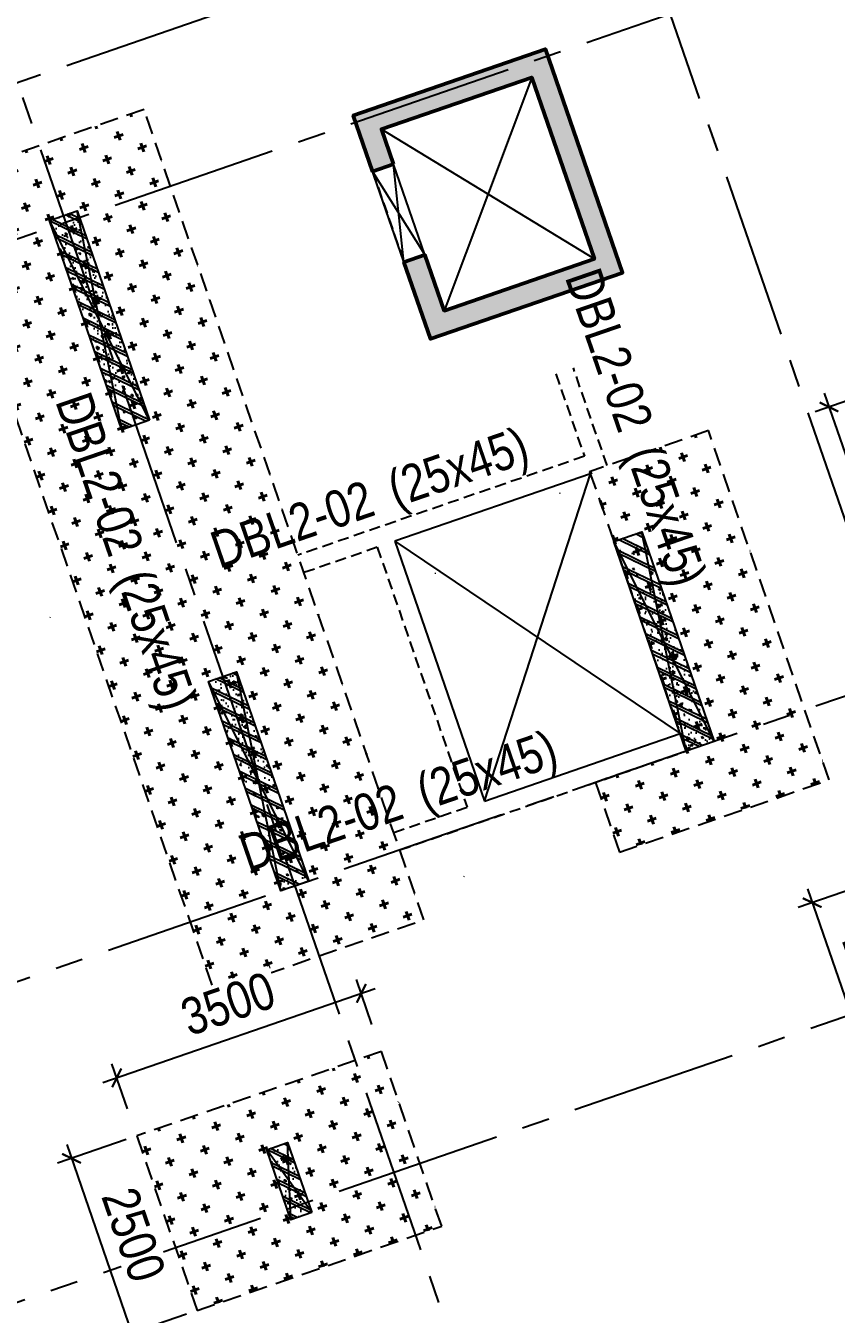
# Model space of a CAD drawing. Header units: millimetres. Extents: x -1534340 to 1713810, y -1348191 to 1114081.
# Drawn here: x 880287 to 891251, y -320323 to -302887 of the extents above; entities that cross this region are included whole.
import ezdxf
from ezdxf.enums import TextEntityAlignment as Align
from ezdxf.xclip import XClip

# ---------------------------------------------------------------- set-up
doc = ezdxf.new("R2010")
doc.units = ezdxf.units.MM
doc.header["$LTSCALE"] = 100
doc.header["$XCLIPFRAME"] = 0
doc.header["$PDMODE"] = 32
doc.header["$PDSIZE"] = 2.5
for name, pattern in [('CENTER2', [1.125, 0.75, -0.125, 0.125, -0.125]), ('DASHED', [4.5, 3, -1.5]), ('HIDDEN', [0.375, 0.25, -0.125]), ('Xref_ST_MBDV Cot vach 30.7.2022$0$DASHDOT', [1, 0.5, -0.25, 0, -0.25])]:
    doc.linetypes.add(name, pattern=pattern)
for name, color, linetype, lineweight in [('0-Hatch', 250, 'Continuous', 40), ('ccu12-Tencaukien', 9, 'Continuous', 15), ('KT-Net cot vach', 6, 'Continuous', 50)]:
    doc.layers.add(name, color=color, linetype=linetype, lineweight=lineweight)
for name, color, linetype in [('0-khuat', 3, 'HIDDEN'), ('ccu11-Khuat', 9, 'DASHED'), ('ccu11-Manh', 8, 'Continuous'), ('ccu11-Thay', 7, 'Continuous'), ('ccu12-Manh', 8, 'Continuous'), ('ccu12-Text', 31, 'Continuous'), ('ccu12-Thay', 7, 'Continuous'), ('ccu12-Truc', 13, 'CENTER2'), ('KC2-DIM', 251, 'Continuous'), ('Xref.Asix of Basement B2$0$AUDIT_I_220805193045-5', 6, 'Continuous'), ('Xref.Asix of Basement B2$0$Xref.Asix of Basement$0$KT-Net cot vach', 6, 'Continuous'), ('Xref_ST_MBDV Cot vach 30.7.2022$0$Xref_ST_MBDV Cot vach 30.7.2022|Xref_ST_MBDV Cot vach 30.7.2022|Xref_ST_MBDV Cot vach 30.7.2022|Xref_ST_MBDV Cot vach 30.7.2022|A-WALL-PATT', 251, 'Continuous'), ('Xref_ST_MBDV Cot vach 30.7.2022$0$Xref_ST_MBDV Cot vach 30.7.2022|Xref_ST_MBDV Cot vach 30.7.2022|Xref_ST_MBDV Cot vach 30.7.2022|Xref_ST_MBDV Cot vach 30.7.2022|Site_plot line', 1, 'Xref_ST_MBDV Cot vach 30.7.2022$0$DASHDOT'), ('Xref_ST_MBDV Cot vach 30.7.2022|Xref_ST_MBDV Cot vach 30.7.2022|Xref_ST_MBDV Cot vach 30.7.2022|Xref_ST_MBDV Cot vach 30.7.2022|KC-Betong', 6, 'Continuous')]:
    doc.layers.add(name, color=color, linetype=linetype)
doc.styles.add('Arial Narrow', font='ARIALN.TTF')
doc.dimstyles.new('ccu12-200', dxfattribs={"dimscale": 200, "dimtxt": 2.5, "dimasz": 1, "dimexe": 1, "dimexo": 2, "dimgap": 1, "dimtad": 1, "dimdec": 0, "dimrnd": 5, "dimdsep": 46, "dimtxsty": 'Arial Narrow', "dimblk": 'ARCHTICK', "dimcen": -1, "dimdle": 1, "dimclrd": 256, "dimclre": 256, "dimclrt": 3, "dimadec": 0, "dimazin": 2, "dimtfac": 0.1, "dimtdec": 0, "dimtmove": 0, "dimatfit": 1, "dimldrblk": 'ARCHTICK', "dimfxl": 1, "dimtvp": 0.833333, "dimtolj": 1, "dimtzin": 12, "dimarcsym": 0})
pattern_1 = [(50, (-550, 3050), (286.904, -25.101), [30, -330]), (355, (-550, 3050), (-55.5, 300.877), [24, -264]), (100.451, (-526.1, 3047.9), (231.404, 275.776), [25.496, -280.457]), (46.184, (-550, 3130), (426.896, -66.208), [45, -495]), (96.636, (-514.43, 3124.5), (373.865, 389.647), [38.244, -420.685]), (351.184, (-550, 3130), (373.865, 389.65), [36, -396]), (21, (-510, 3110), (238.763, -161.048), [30, -330]), (326, (-510, 3110), (97.326, 290.06), [24, -264]), (71.451, (-490.1, 3096.58), (336.09, 129.012), [25.496, -280.457]), (37.5, (-550, 3050), (4.864, 133.1575), [0, -260.8, 0, -268, 0, -265]), (7.5, (-550, 3050), (105.228, 157.7647), [0, -152.8, 0, -254.8, 0, -101]), (327.5, (-639.2, 3050), (213.529, -9.022), [0, -100, 0, -312, 0, -414]), (317.5, (-679.2, 3050), (233.274, 40.042), [0, -130, 0, -207.2, 0, -294]), (45, (-550, 3050), (-120.208, 120.208), []), (45, (-550, 3099), (-120.208, 120.208), [])]

# ---------------------------------------------------------------- blocks, each defined once
blk = doc.blocks.new('Xref_ST_MBDV Cot vach 30.7.2022$0$Tuong Vay01-flat-1')
at = {"layer": 'Xref_ST_MBDV Cot vach 30.7.2022$0$Xref_ST_MBDV Cot vach 30.7.2022|Xref_ST_MBDV Cot vach 30.7.2022|Xref_ST_MBDV Cot vach 30.7.2022|Xref_ST_MBDV Cot vach 30.7.2022|A-WALL-PATT'}
h = blk.add_hatch(dxfattribs=at)
h.set_pattern_fill('ACET-2D-VATLIEU04', color=256, scale=50, pattern_type=2)
h.set_pattern_definition([(50, (-11139561.84, -1407213.45), (-225.902474, 189.5546825), [37.5, -412.5]), (355, (-11139561.84, -1407213.45), (32.127212, 367.215716), [30, -330]), (100.4514, (-11139531.95, -1407216.06), (-341.231527, -62.944187), [31.870095, -350.571056]), (46.1842, (-11139561.84, -1407113.45), (-319.180497, 306.252097), [56.25, -618.75]), (96.6356, (-11139517.37, -1407120.34), (-516.995922, -60.144022), [47.805144, -525.8565]), (351.1842, (-11139561.84, -1407113.45), (84.740774, 546.39543), [45, -495]), (21, (-11139511.84, -1407138.45), (-105.680822, 275.3079534), [37.5, -412.5]), (326, (-11139511.84, -1407138.45), (206.128805, 305.59852), [30, -330]), (71.4514, (-11139486.97, -1407155.22), (-328.963765, 110.380101), [31.870095, -350.571056]), (37.5, (-11139561.84, -1407213.45), (-78.1345294, 101.8269012), [0, -326, 0, -335, 0, -331.25]), (7.5, (-11139561.84, -1407213.45), (-23.2793464, 176.824191), [0, -191, 0, -318.5, 0, -126.25]), (327.5, (-11139673.34, -1407213.45), (71.9444175, 112.9301145), [0, -125, 0, -390, 0, -517.5000003]), (317.5, (-11139723.34, -1407213.45), (158.0205496, 172.449169), [0, -162.5, 0, -259, 0, -367.5]), (45, (-11139561.84, -1407213.45), (-150.260191, 150.260191), []), (45, (-11139561.84, -1407152.2), (-150.260191, 150.260191), [])])
h.paths.add_polyline_path([(-82665, -118500), (-81837, -121132), (-80903, -123728), (-79863, -126284), (-78720, -128795), (-77475, -131258), (-76131, -133667), (-74689, -136020), (-73153, -138312), (-71525, -140539), (-69807, -142699), (-68002, -144786), (-66114, -146798), (-64145, -148731), (-62100, -150582), (-59980, -152349), (-57790, -154027), (-55533, -155614), (-53213, -157109), (-50835, -158507), (-48401, -159807), (-45916, -161007), (-43385, -162104), (-40811, -163097), (-38198, -163985), (-35551, -164765), (-32875, -165436), (-30174, -165998), (-27451, -166448), (-24702, -166789), (-4397, -168938), (36420, -167648), (41836, -160719), (12445, -24368), (8473, -9249), (-4719, -5521), (-10557, -9947), (-34021, -27848), (-39777, -32009), (-41249, -35294), (-45787, -38574), (-49368, -38942), (-57644, -44924), (-59845, -46601), (-61969, -48362), (-64020, -50208), (-65993, -52137), (-67887, -54144), (-69696, -56226), (-71420, -58381), (-73054, -60604), (-74596, -62892), (-76043, -65242), (-77394, -67648), (-78645, -70107), (-79794, -72615), (-80841, -75168), (-81782, -77762), (-82617, -80392), (-83343, -83054), (-83961, -85743), (-84468, -88455), (-84865, -91186), (-85149, -93930), (-85321, -96684), (-85381, -99530), (-85329, -102201), (-85163, -104955), (-84886, -107701), (-84496, -110432), (-83996, -113146), (-83385, -115836)], flags=16)
h.paths.add_polyline_path([(-83625, -118781), (-82785, -121452), (-81837, -124086), (-80781, -126680), (-79621, -129228), (-78358, -131727), (-76994, -134172), (-75531, -136560), (-73973, -138886), (-72320, -141146), (-70577, -143337), (-68746, -145455), (-66829, -147497), (-64832, -149459), (-62755, -151337), (-60604, -153130), (-58382, -154833), (-56092, -156444), (-53738, -157960), (-51324, -159379), (-48854, -160699), (-46333, -161916), (-43764, -163030), (-41151, -164038), (-38500, -164938), (-35814, -165730), (-33098, -166411), (-30357, -166981), (-27595, -167438), (-24816, -167783), (-4434, -169940), (36920, -168633), (42913, -160966), (13418, -24135), (9295, -8442), (-4926, -4424), (-11163, -9151), (-34617, -27045), (-40580, -31355), (-42052, -34640), (-46156, -37607), (-49737, -37975), (-58240, -44121), (-60467, -45819), (-62623, -47605), (-64704, -49479), (-66707, -51435), (-68628, -53472), (-70465, -55586), (-72214, -57772), (-73872, -60029), (-75437, -62350), (-76905, -64734), (-78276, -67176), (-79545, -69672), (-80712, -72217), (-81774, -74808), (-82729, -77440), (-83576, -80109), (-84314, -82810), (-84940, -85539), (-85455, -88291), (-85857, -91062), (-86146, -93847), (-86321, -96642), (-86382, -99529), (-86328, -102241), (-86160, -105036), (-85879, -107821), (-85484, -110593), (-84976, -113347), (-84356, -116078)])
at = {"layer": 'Xref_ST_MBDV Cot vach 30.7.2022$0$Xref_ST_MBDV Cot vach 30.7.2022|Xref_ST_MBDV Cot vach 30.7.2022|Xref_ST_MBDV Cot vach 30.7.2022|Xref_ST_MBDV Cot vach 30.7.2022|Site_plot line', "ltscale": 5000}
blk.add_arc((-17764, -99529), 69167, 126.14636, 263.7927, dxfattribs=at)
blk = doc.blocks.new('Grid-ST-flat-3')
at = {"layer": 'ccu12-Truc', "ltscale": 30}
for p, q in [((332626.7, -42661.6), (351716, -97953.1)), ((324450.3, -45484.5), (343539.5, -100776)), ((348389.9, -54057.7), (307655.7, -68121.1)), ((349042.6, -55948.2), (308308.4, -70011.6)), ((377595.9, -60477.9), (312746.7, -82867)), ((352142.8, -64928.1), (311408.7, -78991.5))]:
    blk.add_line(p, q, dxfattribs=at)
blk = doc.blocks.new('LOI-B2-T1-PN')
at = {"layer": 'KT-Net cot vach'}
h = blk.add_hatch(dxfattribs=at)
h.set_pattern_fill('1BETONG2-BOP', color=250, scale=30, style=0, pattern_type=2)
h.set_pattern_definition([(69.0471, (17329.28, -10971.5), (209.5408, 52.4275), [22.5, -247.5]), (14.0471, (17329.28, -10971.5), (-112.989, 199.7187), [18, -198]), (119.4985, (17346.74, -10967.13), (96.552, 252.1462), [19.122, -210.3426]), (65.2313, (17309.7, -10914.8), (318.848, 57.55), [33.75, -371.25]), (115.6827, (17336.27, -10910), (169.677, 367.7426), [28.683, -315.514]), (10.2313, (17309.7, -10914.8), (169.677, 367.743), [27, -297]), (40.0471, (17342.95, -10919.18), (208.686, -55.7332), [22.5, -247.5]), (245.0471, (17342.95, -10919.18), (226.3168, -37.8782), [18, -198]), (90.4985, (17360.34, -10923.82), (206.6893, 173.7226), [19.122, -210.3426]), (86.54714, (17329.276, -10971.5), (-73.03432, 68.2125), [0, -195.6, 0, -201, 0, -198.75]), (23.5471, (17329.28, -10971.5), (43.1377, 135.5289), [0, -114.6, 0, -191.1, 0, -75.75]), (346.54714, (17266.04, -10993.335), (153.58697, 45.86723), [0, -75, 0, -234, 0, -310.5]), (336.5471, (17237.68, -11003.13), (155.5764, 85.4834), [0, -97.5, 0, -155.4, 0, -220.5]), (334.0471, (17329.28, -10971.5), (55.798, 114.6422), []), (334.0471, (17317.28, -10936.76), (55.798, 114.6422), [])])
h.paths.add_polyline_path([(25769, -4010), (25606, -3537), (27639, -2836), (28487, -5293), (26455, -5995), (26194, -5239), (25910, -5337), (26269, -6376), (28869, -5479), (27824, -2454), (25225, -3351), (25486, -4108)])
at = {"layer": 'ccu11-Khuat', "color": 6, "ltscale": 0.5}
blk.add_lwpolyline([(25486, -4108), (25910, -5337)], dxfattribs=at)
at = {"layer": 'ccu11-Thay', "color": 6, "ltscale": 0.5}
blk.add_lwpolyline([(26194, -5239), (25769, -4010)], dxfattribs=at)
at = {"layer": 'KC2-DIM', "ltscale": 0.5}
for points in [[(27639, -2836), (26455, -5995)], [(25606, -3537), (28487, -5293)], [(25910, -5337), (25769, -4010)], [(25486, -4108), (26194, -5239)]]:
    blk.add_lwpolyline(points, dxfattribs=at)
at = {"layer": 'KT-Net cot vach'}
blk.add_lwpolyline([(25769, -4010), (25606, -3537), (27639, -2836), (28487, -5293), (26455, -5995), (26194, -5239), (25910, -5337), (26269, -6376), (28869, -5479), (27824, -2454), (25225, -3351), (25486, -4108)], close=True, dxfattribs=at)
blk = doc.blocks.new('*U155')
h = blk.add_hatch()
h.set_pattern_fill('VATLIEU04', color=250, scale=40, style=0, pattern_type=2)
h.set_pattern_definition([(50, (-650, 1050), (286.904, -25.1), [30, -330]), (355, (-650, 1050), (-55.5, 300.877), [24, -264]), (100.451, (-626.1, 1047.9), (231.404, 275.776), [25.496, -280.457]), (46.184, (-650, 1130), (426.9, -66.21), [45, -495]), (96.636, (-614.43, 1124.5), (373.87, 389.65), [38.24, -420.685]), (351.184, (-650, 1130), (373.86, 389.65), [36, -396]), (21, (-610, 1110), (238.763, -161.048), [30, -330]), (326, (-610, 1110), (97.326, 290.06), [24, -264]), (71.451, (-590.1, 1096.58), (336.09, 129.01), [25.496, -280.457]), (37.5, (-650, 1050), (4.864, 133.1575), [0, -260.8, 0, -268, 0, -265]), (7.5, (-650, 1050), (105.228, 157.765), [0, -152.8, 0, -254.8, 0, -101]), (327.5, (-739.2, 1050), (213.529, -9.022), [0, -100, 0, -312, 0, -414]), (317.5, (-779.2, 1050), (233.274, 40.042), [0, -130, 0, -207.2, 0, -294]), (45, (-650, 1050), (-120.208, 120.208), []), (45, (-650, 1099), (-120.208, 120.208), [])])
h.paths.add_polyline_path([(-475, -475), (-175, -475), (-175, 525), (-475, 525)])
at = {"color": 6, "ltscale": 0.25}
blk.add_lwpolyline([(-475, -475), (-175, -475), (-175, 525), (-475, 525)], close=True, dxfattribs=at)
at = {"layer": 'Defpoints', "linetype": 'ByBlock', "ltscale": 30}
for p, q in [((-175, -475), (-475, 525)), ((-475, -475), (-175, 525))]:
    blk.add_line(p, q, dxfattribs=at)
blk = doc.blocks.new('*U341')
h = blk.add_hatch()
h.set_pattern_fill('VATLIEU04', color=250, scale=40, style=0, pattern_type=2)
h.set_pattern_definition(pattern_1)
h.paths.add_polyline_path([(-475, -475), (-75, -475), (-75, 2525), (-475, 2525)])
at = {"color": 6, "ltscale": 0.25}
blk.add_lwpolyline([(-475, -475), (-75, -475), (-75, 2525), (-475, 2525)], close=True, dxfattribs=at)
at = {"layer": 'Defpoints', "linetype": 'ByBlock', "ltscale": 30}
for p, q in [((-75, -475), (-475, 2525)), ((-475, -475), (-75, 2525))]:
    blk.add_line(p, q, dxfattribs=at)
blk = doc.blocks.new('*U147')
h = blk.add_hatch()
h.set_pattern_fill('VATLIEU04', color=250, scale=40, style=0, pattern_type=2)
h.set_pattern_definition(pattern_1)
h.paths.add_polyline_path([(-475, -475), (-75, -475), (-75, 2525), (-475, 2525)])
at = {"color": 6, "ltscale": 0.25}
blk.add_lwpolyline([(-475, -475), (-75, -475), (-75, 2525), (-475, 2525)], close=True, dxfattribs=at)
at = {"layer": 'Defpoints', "linetype": 'ByBlock', "ltscale": 30}
for p, q in [((-75, -475), (-475, 2525)), ((-475, -475), (-75, 2525))]:
    blk.add_line(p, q, dxfattribs=at)
blk = doc.blocks.new('MBDV-B1-T1-PN')
at = {"layer": 'Xref.Asix of Basement B2$0$AUDIT_I_220805193045-5', "linetype": 'ByBlock', "xscale": -0.9999999999999996, "rotation": 19.04713795400157}
blk.add_blockref('*U147', (29502, -11528), dxfattribs=at)
at = {"layer": 'Xref.Asix of Basement B2$0$Xref.Asix of Basement$0$KT-Net cot vach', "linetype": 'ByBlock', "xscale": -0.9999999999999998, "rotation": 19.04713796363401}
blk.add_blockref('*U155', (24059, -17902), dxfattribs=at)
at = {"layer": 'Xref_ST_MBDV Cot vach 30.7.2022|Xref_ST_MBDV Cot vach 30.7.2022|Xref_ST_MBDV Cot vach 30.7.2022|Xref_ST_MBDV Cot vach 30.7.2022|KC-Betong', "linetype": 'ByBlock', "xscale": -0.9999999999999996, "rotation": 19.04713795400157}
for p in [(21866, -7182), (24020, -13421)]:
    blk.add_blockref('*U341', p, dxfattribs=at)
blk = doc.blocks.new('*U705')
at = {"layer": 'ccu12-Tencaukien', "color": 8, "ltscale": 10000}
blk.add_line((360.7, -155.3), (354.4, -155.3), dxfattribs=at)
at = {"layer": 'ccu12-Text', "color": 2, "style": 'Arial Narrow', "width": 0.8}
blk.add_attdef('SH', text='', height=300, dxfattribs=at).set_placement((275.6, 5.9), align=Align.BOTTOM_RIGHT)
at = {"layer": 'ccu12-Text', "color": 31, "style": 'Arial Narrow', "width": 0.8}
for tag, p in [('(', (507.5, -75.4)), ('KT', (632.6, -75.4)), (')', (962.9, -75.4))]:
    blk.add_attdef(tag, text='', height=250, dxfattribs=at).set_placement(p, align=Align.BOTTOM_LEFT)
blk = doc.blocks.new('_ARCHTICK')
at = {"color": 0, "linetype": 'ByBlock', "const_width": 0.15}
blk.add_lwpolyline([(-0.5, -0.5), (0.5, 0.5)], dxfattribs=at)
blk = doc.blocks.new('*D1257')
at = {"layer": 'Defpoints', "color": 0, "ltscale": 0.5, "transparency": 16777216}
for p in [(892044, -314368), (892860, -316731), (891742, -317117)]:
    blk.add_point(p, dxfattribs=at)
at = {"layer": 'KC2-DIM', "lineweight": -2, "ltscale": 0.5, "transparency": 16777216}
for p, q in [((891666, -314499), (890737, -314820)), ((890861, -314565), (891807, -317306)), ((892482, -316862), (891553, -317183))]:
    blk.add_line(p, q, dxfattribs=at)
at = {"layer": 'KC2-DIM', "lineweight": -2, "ltscale": 0.5, "transparency": 16777216, "xscale": 200, "yscale": 200, "zscale": 200}
for p, rotation in [((890926, -314754), 109.0471312622707), ((891742, -317117), 289.0471312622706)]:
    blk.add_blockref('_ARCHTICK', p, dxfattribs=dict(at, rotation=rotation))
at = {"layer": 'KC2-DIM', "color": 3, "ltscale": 0.5, "transparency": 16777216, "insert": (891764, -315787), "char_height": 500, "attachment_point": 5, "rotation": 289.0471, "style": 'Arial Narrow', "bg_fill": 3, "box_fill_scale": 1.1, "bg_fill_color": 256, "bg_fill_true_color": 13158600, "bg_fill_transparency": 0}
blk.add_mtext('\\A1;2500', dxfattribs=at)
blk = doc.blocks.new('*D1238')
at = {"layer": 'Defpoints', "color": 0, "ltscale": 0.5, "transparency": 16777216}
for p in [(884826, -315981), (885101, -316779), (881793, -317921)]:
    blk.add_point(p, dxfattribs=at)
at = {"layer": 'KC2-DIM', "lineweight": -2, "ltscale": 0.5, "transparency": 16777216}
for p, q in [((881328, -317189), (885015, -315916)), ((884970, -316401), (884760, -315792)), ((881662, -317543), (881452, -316935))]:
    blk.add_line(p, q, dxfattribs=at)
at = {"layer": 'KC2-DIM', "lineweight": -2, "ltscale": 0.5, "transparency": 16777216, "xscale": 200, "yscale": 200, "zscale": 200}
for p, rotation in [((884826, -315981), 19.0471379540058), ((881517, -317124), 199.0471379540058)]:
    blk.add_blockref('_ARCHTICK', p, dxfattribs=dict(at, rotation=rotation))
at = {"layer": 'KC2-DIM', "color": 3, "ltscale": 0.5, "transparency": 16777216, "insert": (883023, -316122), "char_height": 500, "attachment_point": 5, "rotation": 19.0471, "style": 'Arial Narrow', "bg_fill": 3, "box_fill_scale": 1.1, "bg_fill_color": 256, "bg_fill_true_color": 13158600, "bg_fill_transparency": 0}
blk.add_mtext('\\A1;3500', dxfattribs=at)
blk = doc.blocks.new('*D1239')
at = {"layer": 'Defpoints', "color": 0, "ltscale": 0.5, "transparency": 16777216}
for p in [(882025, -317827), (882840, -320191), (881722, -320577)]:
    blk.add_point(p, dxfattribs=at)
at = {"layer": 'KC2-DIM', "lineweight": -2, "ltscale": 0.5, "transparency": 16777216}
for p, q in [((881647, -317958), (880717, -318279)), ((880841, -318024), (881787, -320766)), ((882462, -320321), (881533, -320642))]:
    blk.add_line(p, q, dxfattribs=at)
at = {"layer": 'KC2-DIM', "lineweight": -2, "ltscale": 0.5, "transparency": 16777216, "xscale": 200, "yscale": 200, "zscale": 200}
for p, rotation in [((880906, -318214), 109.0471312622707), ((881722, -320577), 289.0471312622706)]:
    blk.add_blockref('_ARCHTICK', p, dxfattribs=dict(at, rotation=rotation))
at = {"layer": 'KC2-DIM', "color": 3, "ltscale": 0.5, "transparency": 16777216, "insert": (881745, -319247), "char_height": 500, "attachment_point": 5, "rotation": 289.0471, "style": 'Arial Narrow', "bg_fill": 3, "box_fill_scale": 1.1, "bg_fill_color": 256, "bg_fill_true_color": 13158600, "bg_fill_transparency": 0}
blk.add_mtext('\\A1;2500', dxfattribs=at)
blk = doc.blocks.new('*D1416')
at = {"layer": 'Defpoints', "color": 0, "ltscale": 0.5, "transparency": 16777216}
for p in [(892438, -307602, 0), (893254, -309966, 0), (891970, -310409)]:
    blk.add_point(p, dxfattribs=at)
at = {"layer": 'KC2-DIM', "lineweight": -2, "ltscale": 0.5, "transparency": 16777216}
for p, q in [((892060, -307733), (890965, -308111)), ((891089, -307857), (892035, -310598)), ((892876, -310096), (891781, -310474))]:
    blk.add_line(p, q, dxfattribs=at)
at = {"layer": 'KC2-DIM', "lineweight": -2, "ltscale": 0.5, "transparency": 16777216, "xscale": 200, "yscale": 200, "zscale": 200}
for p, rotation in [((891154, -308046), 109.0471379540041), ((891970, -310409), 289.0471379540041)]:
    blk.add_blockref('_ARCHTICK', p, dxfattribs=dict(at, rotation=rotation))
at = {"layer": 'KC2-DIM', "color": 3, "ltscale": 0.5, "transparency": 16777216, "insert": (891992, -309079), "char_height": 500, "attachment_point": 5, "rotation": 289.0471, "style": 'Arial Narrow', "bg_fill": 3, "box_fill_scale": 1.1, "bg_fill_color": 256, "bg_fill_true_color": 13158600, "bg_fill_transparency": 0}
blk.add_mtext('\\A1;2500', dxfattribs=at)

msp = doc.modelspace()

# ---------------------------------------------------------------- hatches: boundary and pattern name
at = {"layer": '0-Hatch', "ltscale": 2}
h = msp.add_hatch(dxfattribs=at)
h.set_pattern_fill('CROSS', color=256, scale=1000, angle=109.04714, style=0)
h.set_pattern_definition([(109.047138, (4915128.77, -7245627.35), (-317.899085, 154.726118), [125, -375]), (199.047138, (4915167.45, -7245547.87), (-154.726118, -317.899085), [125, -375])])
h.paths.add_polyline_path([(879050.5, -304999.5), (882836.1, -315964.4), (885671.8, -314985.4), (881886.2, -304020.5)])
h = msp.add_hatch(dxfattribs=at)
h.set_pattern_fill('CROSS', color=256, scale=1000, angle=109.04714, style=0)
h.set_pattern_definition([(109.047138, (4922765.1, -7249973.2), (-317.899085, 154.726118), [125, -375]), (199.047138, (4922803.8, -7249893.72), (-154.726118, -317.899085), [125, -375])])
h.paths.add_polyline_path([(889220.7, -312702.3), (887992.2, -313126.4), (888318.5, -314071.6), (891154.3, -313092.6), (889522.5, -308366.4), (887915.3, -308921.3)])
h = msp.add_hatch(dxfattribs=at)
h.set_pattern_fill('CROSS', color=256, scale=1000, angle=109.04714, style=0)
h.set_pattern_definition([(109.047138, (4917695.66, -7257275.56), (-317.899085, 154.726118), [125, -375]), (199.047138, (4917734.34, -7257196.1), (-154.726118, -317.899085), [125, -375])])
h.paths.add_polyline_path([(885097.3, -316768.7), (881789, -317910.9), (882604.8, -320274), (885913.2, -319131.8)])

# ---------------------------------------------------------------- linework, layer by layer
at = {"layer": '0-khuat', "ltscale": 10}
for p, q in [((891154.3, -313092.6), (889522.5, -308366.4)), ((888318.5, -314071.6), (891154.3, -313092.6))]:
    msp.add_line(p, q, dxfattribs=at)
for points in [[(885671.8, -314985.4), (881886.2, -304020.5), (879050.5, -304999.5), (882836.1, -315964.4)], [(885913.2, -319131.8), (885097.3, -316768.7), (881789, -317910.9), (882604.8, -320274)]]:
    msp.add_lwpolyline(points, close=True, dxfattribs=at)
msp.add_lwpolyline([(889522.5, -308366.4), (887915.3, -308921.3), (889220.7, -312702.3), (887992.2, -313126.4), (888318.5, -314071.6)], dxfattribs=at)
at = {"layer": 'ccu11-Khuat', "ltscale": 0.5}
for points in [[(888151.6, -308839.7), (887694.7, -307516.3)], [(887458.4, -307597.9), (887843.5, -308713.3), (883968.3, -310051.2)], [(885042.4, -309944.9), (884049.9, -310287.5)], [(885042.4, -309944.9), (886256.4, -313461.2)], [(885345.5, -314040.2), (889220.7, -312702.3)], [(885263.9, -313803.8), (886256.4, -313461.2)]]:
    msp.add_lwpolyline(points, dxfattribs=at)
at = {"layer": 'ccu12-Manh', "ltscale": 0.5}
for points in [[(886492.7, -313379.6), (887925.1, -308949.6)], [(885278.7, -309863.3), (889139.1, -312465.9)]]:
    msp.add_lwpolyline(points, dxfattribs=at)
at = {"layer": 'ccu12-Thay', "ltscale": 0.5}
for points in [[(887925.1, -308949.6), (885278.7, -309863.3)], [(885278.7, -309863.3), (886492.7, -313379.6)], [(886492.7, -313379.6), (889139.1, -312465.9)]]:
    msp.add_lwpolyline(points, dxfattribs=at)
at = {"layer": 'KC2-DIM', "ltscale": 0.5}
msp.add_lwpolyline([(884717.5, -304100.9), (887316.9, -303203.5), (888361.2, -306228.3), (885761.8, -307125.7), (884717.5, -304100.9)], dxfattribs=at)

# ---------------------------------------------------------------- block references
ref = msp.add_blockref('Xref_ST_MBDV Cot vach 30.7.2022$0$Tuong Vay01-flat-1', (928861.7, -173724.8))
XClip(ref).set_block_clipping_path([(-91541.6736345236, -190955.6682973447), (52438.3255017358, -76158.0499385341)])
for name, p in [('Grid-ST-flat-3', (550530.1, -243129.8)), ('LOI-B2-T1-PN', (859492.7, -300749.5))]:
    msp.add_blockref(name, p)
at = {"layer": 'ccu11-Manh'}
msp.add_blockref('MBDV-B1-T1-PN', (859492.7, -300749.5), dxfattribs=at)
at = {"layer": 'ccu12-Tencaukien', "extrusion": (-9.80437e-07, -4.37666e-07, 1)}
ref = msp.add_blockref('*U705', (888005, -308701.2), dxfattribs=dict(at, xscale=1.815893337873054, yscale=1.815893337873054, zscale=1.815893337873054, rotation=249.4698337379082))
ref.add_attrib('KT', '(25x45)', dxfattribs={"color": 31, "extrusion": (-9.80437e-07, -4.37666e-07, 1), "height": 500, "rotation": 289.02101, "style": 'Arial Narrow'}).set_placement((888262, -308727.4, -0.7), align=Align.BOTTOM_LEFT)
ref.add_attrib('SH', 'DBL2-02', dxfattribs={"color": 2, "extrusion": (-9.80437e-07, -4.37666e-07, 1), "height": 500, "rotation": 289.02101, "style": 'Arial Narrow'}).set_placement((888170.6, -308472.4, -0.7), align=Align.BOTTOM_RIGHT)
ref = msp.add_blockref('*U705', (881110.9, -310381.3), dxfattribs=dict(at, xscale=1.815893337873054, yscale=1.815893337873054, zscale=1.815893337873054, rotation=249.4698337379082))
ref.add_attrib('KT', '(25x45)', dxfattribs={"color": 31, "extrusion": (-9.80437e-07, -4.37666e-07, 1), "height": 500, "rotation": 289.02101, "style": 'Arial Narrow'}).set_placement((881367.9, -310407.5, -0.7), align=Align.BOTTOM_LEFT)
ref.add_attrib('SH', 'DBL2-02', dxfattribs={"color": 2, "extrusion": (-9.80437e-07, -4.37666e-07, 1), "height": 500, "rotation": 289.02101, "style": 'Arial Narrow'}).set_placement((881276.5, -310152.5, -0.7), align=Align.BOTTOM_RIGHT)
at = {"layer": 'ccu12-Tencaukien', "extrusion": (4.37666e-07, -9.80437e-07, 1)}
ref = msp.add_blockref('*U705', (885318.9, -309807.6), dxfattribs=dict(at, xscale=1.815893337873054, yscale=1.815893337873054, zscale=1.815893337873054, rotation=339.469833737933))
ref.add_attrib('KT', '(25x45)', dxfattribs={"color": 31, "extrusion": (4.37666e-07, -9.80437e-07, 1), "height": 500, "rotation": 19.02101, "style": 'Arial Narrow'}).set_placement((885345.1, -309550.6, 0.7), align=Align.BOTTOM_LEFT)
ref.add_attrib('SH', 'DBL2-02', dxfattribs={"color": 2, "extrusion": (4.37666e-07, -9.80437e-07, 1), "height": 500, "rotation": 19.02101, "style": 'Arial Narrow'}).set_placement((885090, -309642, 0.7), align=Align.BOTTOM_RIGHT)
ref = msp.add_blockref('*U705', (885708.4, -313909.9), dxfattribs=dict(at, xscale=1.815893337873054, yscale=1.815893337873054, zscale=1.815893337873054, rotation=339.469833737933))
ref.add_attrib('KT', '(25x45)', dxfattribs={"color": 31, "extrusion": (4.37666e-07, -9.80437e-07, 1), "height": 500, "rotation": 19.02101, "style": 'Arial Narrow'}).set_placement((885734.6, -313652.9, 0.7), align=Align.BOTTOM_LEFT)
ref.add_attrib('SH', 'DBL2-02', dxfattribs={"color": 2, "extrusion": (4.37666e-07, -9.80437e-07, 1), "height": 500, "rotation": 19.02101, "style": 'Arial Narrow'}).set_placement((885479.6, -313744.3, 0.7), align=Align.BOTTOM_RIGHT)

# ---------------------------------------------------------------- next in the draw order: dimensions: what is measured, and where the dimension line sits
at = {"layer": 'KC2-DIM', "ltscale": 0.5}
for p1, p2, distance, picture, middle in [((892438.2, -307602.5, 0), (893254, -309965.6, 0), -1358.4, '*D1416', (891992.4, -309078.8, 0)), ((892044.3, -314368.2, 0), (892860.1, -316731.3, 0), -1183.1, '*D1257', (891764.3, -315787.2, 0)), ((881792.5, -317921.2, 0), (885100.9, -316779, 0), 843.8, '*D1238', (883022.8, -316122.1, 0))]:
    dim = msp.add_aligned_dim(p1=p1, p2=p2, distance=distance, dimstyle='ccu12-200', override={"dimfxl": 150, "dimtfill": 1}, dxfattribs=at)
    dim.commit()
    dim.dimension.update_dxf_attribs({"geometry": picture, "text_midpoint": middle})

# ---------------------------------------------------------------- next in the draw order: dimensions: what is measured, and where the dimension line sits
dim = msp.add_aligned_dim(p1=(882024.6, -317827.4, 0), p2=(882840.5, -320190.6, 0), distance=-1183.1, dimstyle='ccu12-200', override={"dimfxl": 150, "dimtfill": 1}, dxfattribs=at)
dim.commit()
dim.dimension.update_dxf_attribs({"geometry": '*D1239', "text_midpoint": (881744.6, -319246.5, 0)})

doc.saveas('drawing.dxf')
